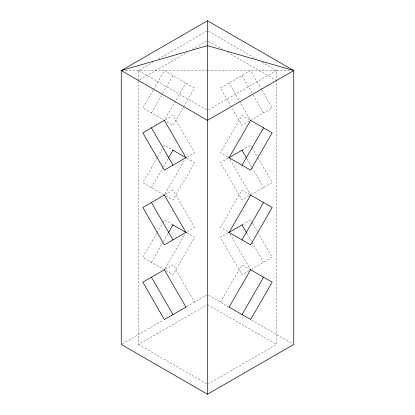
<?xml version="1.0" encoding="UTF-8"?>
<svg xmlns="http://www.w3.org/2000/svg" width="415" height="415" viewBox="0 0 415 415"><rect width="100%" height="100%" fill="white"/><g stroke="black" fill="none" stroke-linecap="round" stroke-linejoin="round"><path stroke-width="0.31" stroke-dasharray="2.08 1.56" d="M153.109 90.06L142.807 107.9L164.371 120.35L185.936 83M153.431 89.505L164.371 70.55L194.562 87.98L183.617 106.935M151.434 112.88L162.374 93.925M162.701 93.37L172.998 75.53M183.295 107.49L172.998 125.33L165.808 121.18M157.29 157.513L142.807 182.6L163.598 194.604M157.612 156.958L163.085 147.481M163.406 146.92L164.371 145.25L172.998 150.23M151.434 187.58L163.022 167.51M163.344 166.954L168.168 158.592M165.014 193.935L184.971 159.37M156.647 233.329L142.807 257.3L163.598 269.304M156.969 232.774L162.441 223.296M162.763 222.736L164.371 219.95L172.458 224.619M151.434 262.28L163.022 242.21M163.344 241.655L168.168 233.292M165.014 268.635L184.971 234.076M220.438 302.12L242.002 264.77L249.742 269.242M138.496 80.51L138.496 70.55L153.083 62.131M158.131 59.215L207.5 30.71L256.869 59.215M139.616 79.862L187.305 52.332M192.353 49.416L206.94 40.992M165.258 119.836L172.998 115.37L194.562 152.72L186.823 157.186M208.621 109.742L276.504 70.55L276.504 344.45L208.621 383.642M249.192 121.18L242.002 125.33L231.705 107.49M165.258 194.536L172.998 190.07L194.562 227.42L186.823 231.886M228.177 158.214L220.438 162.68L242.002 200.03L249.192 195.88M242.002 150.23L250.629 145.25L251.594 146.92M251.402 194.604L272.193 182.6L257.71 157.513M165.258 269.242L172.998 264.77L194.562 302.12M228.177 232.914L220.438 237.38L242.002 274.73L249.192 270.58M242.542 224.619L250.629 219.95L252.237 222.736M122.363 343.802L163.251 320.198M186.776 306.618L206.94 294.977M251.402 269.304L272.193 257.3L258.353 233.329M138.496 81.158L138.496 344.45L206.94 304.937M125.719 70.55L206.857 70.55M207.5 70.55L289.281 70.55M261.917 62.131L276.504 70.55M208.621 41.318L222.648 49.416M227.695 52.332L276.504 80.51M249.742 119.836L242.002 115.37L220.438 152.72L228.177 157.186M138.496 70.55L206.94 110.063M186.823 158.214L194.562 162.68L172.998 200.03L165.808 195.88M249.742 194.536L242.002 190.07L220.438 227.42L228.177 231.886M186.823 232.914L194.562 237.38L172.998 274.73L165.808 270.58M208.621 295.298L228.224 306.618M251.749 320.198L292.637 343.802M207.5 304.61L276.504 344.45M138.496 344.45L206.94 383.968M261.569 89.505L250.629 70.55L220.438 87.98L231.383 106.935M261.891 90.06L272.193 107.9L250.629 120.35L229.064 83M242.002 75.53L252.948 94.485M253.269 95.04L263.567 112.88M251.915 147.481L257.388 156.958M246.832 158.592L251.656 166.954M251.978 167.51L263.567 187.58M230.029 159.37L249.986 193.935M252.559 223.296L258.031 232.774M246.832 233.292L251.656 241.655M251.978 242.21L263.567 262.28M230.029 234.076L249.986 268.635"/><path stroke-width="0.62" d="M168.49 158.032L172.998 150.23M168.49 232.737L172.998 224.93M229.064 157.7L250.629 120.35M242.002 165.17L263.567 127.82M229.064 232.4L250.629 195.05M242.002 239.87L263.567 202.52M229.064 307.1L250.629 269.75M242.002 314.57L263.567 277.22M207.5 20.75L121.242 70.55L121.242 344.45L207.5 394.25L293.758 344.45L293.758 70.55L207.5 20.75L207.5 394.25M164.703 120.158L142.807 132.8L164.371 170.15L186.268 157.508M164.703 194.858L142.807 207.5L164.371 244.85L186.268 232.208M228.732 157.892L242.334 150.038M164.703 269.558L142.807 282.2L164.371 319.55L186.268 306.908M228.732 232.592L242.334 224.738M250.297 120.158L272.193 132.8L250.629 170.15L228.732 157.508M172.666 150.038L186.268 157.892M250.297 194.858L272.193 207.5L250.629 244.85L228.732 232.208M172.666 224.738L186.268 232.592M250.297 269.558L272.193 282.2L250.629 319.55L228.732 306.908M242.002 150.23L246.51 158.032M242.002 224.93L246.51 232.737M164.371 120.35L185.936 157.7M151.434 127.82L172.998 165.17M164.371 195.05L185.936 232.4M151.434 202.52L172.998 239.87M164.371 269.75L185.936 307.1M151.434 277.22L172.998 314.57M293.758 70.55L207.5 120.35L121.242 70.55L207.5 45.65L293.758 70.55"/></g></svg>
